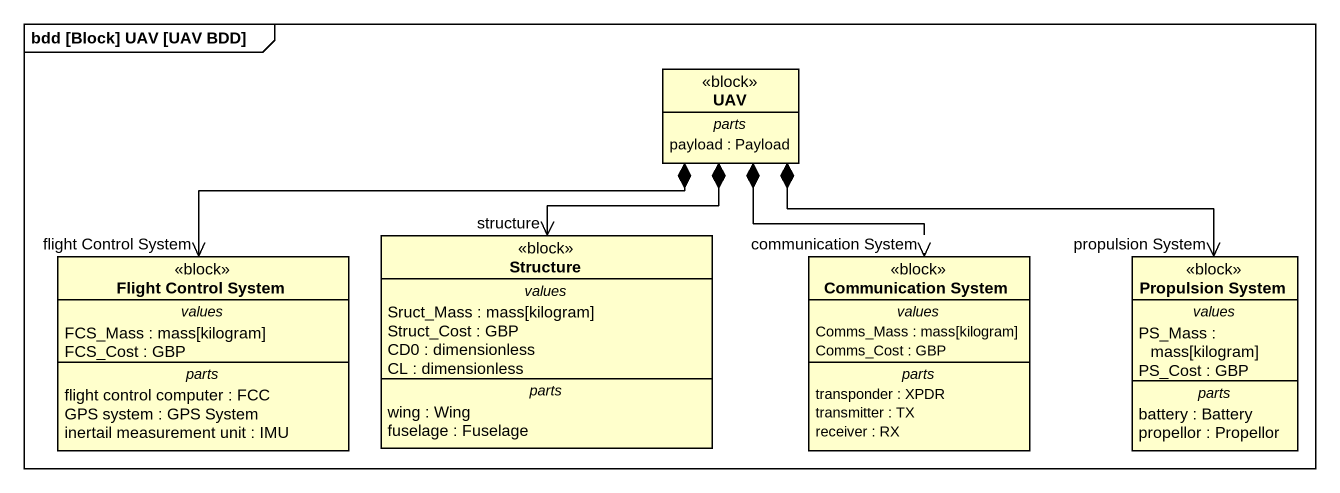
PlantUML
@startuml
mainframe bdd [Block] UAV [UAV BDD]
hide circle
hide empty members
class UAV <<block>> {
  -- parts --
  payload : Payload
}
class "Flight Control System" as Flight_Control_System <<block>> {
  -- values --
  FCS_Mass : mass[kilogram]
  FCS_Cost : GBP
  -- parts --
  flight control computer : FCC
  GPS system : GPS System
  inertail measurement unit : IMU
}
class Structure <<block>> {
  -- values --
  Sruct_Mass : mass[kilogram]
  Struct_Cost : GBP
  CD0 : dimensionless
  CL : dimensionless
  -- parts --
  wing : Wing
  fuselage : Fuselage
}
class "Communication System" as Communication_System <<block>> {
  -- values --
  Comms_Mass : mass[kilogram]
  Comms_Cost : GBP
  -- parts --
  transponder : XPDR
  transmitter : TX
  receiver : RX
}
class "Propulsion System" as Propulsion_System <<block>> {
  -- values --
  PS_Mass : mass[kilogram]
  PS_Cost : GBP
  -- parts --
  battery : Battery
  propellor : Propellor
}
UAV *-left-> "flight Control System" Flight_Control_System
UAV *--> "structure" Structure
UAV *--> "communication System" Communication_System
UAV *-right-> "propulsion System" Propulsion_System
@enduml
